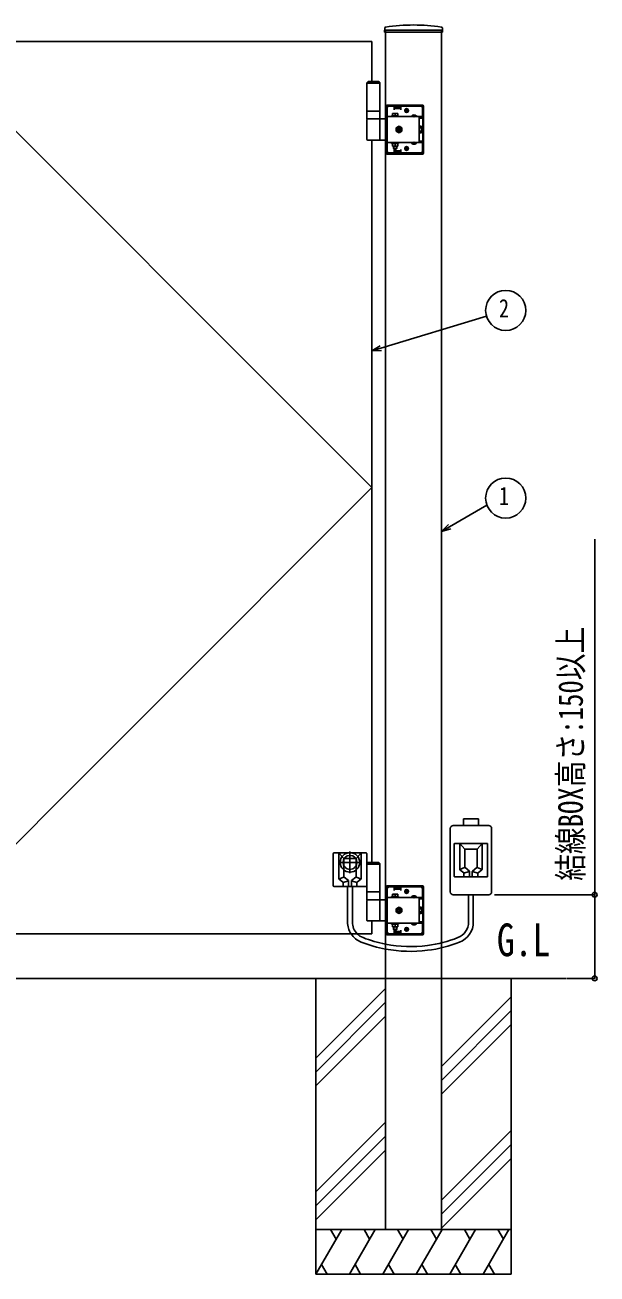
# Model space of a CAD drawing. Units: millimetres, scale not verified. Extents: x -4205 to 4205, y -2970 to 2970.
# Drawn here: x 27 to 1053, y -720 to 1519 of the extents above; entities that cross this region are included whole.
import ezdxf
from ezdxf.enums import TextEntityAlignment as Align

# ---------------------------------------------------------------- set-up
doc = ezdxf.new("R2010")
doc.units = ezdxf.units.MM
doc.header["$LTSCALE"] = 12
for name, color, linetype in [('0-2_USER1', 3, 'Continuous'), ('0-4_YKK_A1', 4, 'Continuous'), ('0-5_YKK_D', 6, 'Continuous')]:
    doc.layers.add(name, color=color, linetype=linetype)
doc.styles.add('ＭＳ ゴシック', font='')
doc.styles.get('ＭＳ ゴシック').set_extended_font_data('MS Gothic')

msp = doc.modelspace()

# ---------------------------------------------------------------- linework, layer by layer
at = {"layer": '0-4_YKK_A1'}
for p, q in [((672.27, 1513.41), (671.92, 1506.75)), ((672.42, 1506.22), (775.62, 1506.22)), ((674.02, 1509.72), (674.02, 1506.22)), ((674.02, -190.28), (674.02, 1506.22)), ((774.02, -190.28), (774.02, 1506.22)), ((775.77, 1513.41), (776.12, 1506.75)), ((649.02, 1417.72), (649.02, 1489.72)), ((642.52, 1417.72), (640.52, 1415.72)), ((663.52, 1415.72), (640.52, 1415.72)), ((663.52, 1414.72), (640.52, 1414.72)), ((661.52, 1417.72), (642.52, 1417.72)), ((661.52, 1417.72), (663.52, 1415.72)), ((675.02, 1350.72), (675.02, 1373.72)), ((676.52, 1350.72), (676.52, 1373.72)), ((740.02, 1375.72), (677.02, 1375.72)), ((740.02, 1374.22), (677.02, 1374.22)), ((677.02, 1292.72), (677.02, 1370.72)), ((677.52, 1374.22), (677.52, 1375.72)), ((680.02, 1373.72), (689.02, 1373.72)), ((685.52, 1374.22), (685.52, 1375.72)), ((689.02, 1367.22), (689.02, 1373.72)), ((689.02, 1372.72), (701.02, 1372.72)), ((689.02, 1369.72), (701.02, 1369.72)), ((690.02, 1371.22), (690.02, 1374.22)), ((700.02, 1371.22), (690.02, 1371.22)), ((700.02, 1371.22), (700.02, 1374.22)), ((701.02, 1367.22), (701.02, 1373.72)), ((701.02, 1373.72), (737.02, 1373.72)), ((711.52, 1361.72), (711.52, 1369.72)), ((740.02, 1370.72), (740.02, 1352.42)), ((740.52, 1289.72), (740.52, 1373.72)), ((742.02, 1289.72), (742.02, 1373.72)), ((663.52, 1364.72), (640.52, 1364.72)), ((640.52, 1350.72), (674.02, 1350.72)), ((640.52, 1314.22), (640.52, 1349.22)), ((663.52, 1314.22), (663.52, 1349.22)), ((674.02, 1350.72), (677.02, 1350.72)), ((676.52, 1352.42), (675.02, 1352.42)), ((740.02, 1354.92), (677.02, 1354.92)), ((684.77, 1356.52), (697.27, 1356.52)), ((684.77, 1354.92), (684.77, 1356.52)), ((697.27, 1354.92), (684.77, 1354.92)), ((686.02, 1360.52), (696.02, 1360.52)), ((686.02, 1356.52), (686.02, 1360.52)), ((696.02, 1356.52), (686.02, 1356.52)), ((691.02, 1356.52), (691.02, 1360.09)), ((696.02, 1360.52), (696.02, 1356.52)), ((697.27, 1356.52), (697.27, 1354.92)), ((715.52, 1365.72), (707.52, 1365.72)), ((708.27, 1365.47), (708.27, 1365.97)), ((714.77, 1365.47), (714.77, 1365.97)), ((720.27, 1355.43), (729.77, 1355.43)), ((720.27, 1355.43), (720.27, 1354.92)), ((720.27, 1354.92), (729.77, 1354.92)), ((722.67, 1357.42), (723.87, 1354.95)), ((723.87, 1354.95), (725.02, 1354.34)), ((726.16, 1354.95), (725.02, 1354.34)), ((727.37, 1357.42), (726.16, 1354.95)), ((729.77, 1355.43), (729.77, 1354.92)), ((734.02, 1352.42), (734.02, 1354.92)), ((734.02, 1352.42), (740.02, 1352.42)), ((734.02, 1352.42), (734.02, 1311.02)), ((698.02, 1337.5), (693.02, 1334.61)), ((693.02, 1334.61), (693.02, 1328.84)), ((693.02, 1328.84), (698.02, 1325.95)), ((694.87, 1331.12), (696.11, 1331.12)), ((697.42, 1334.87), (697.42, 1333.64)), ((698.62, 1334.87), (697.42, 1334.87)), ((697.42, 1329.81), (697.42, 1328.57)), ((703.02, 1334.61), (698.02, 1337.5)), ((698.02, 1325.95), (703.02, 1328.84)), ((698.62, 1333.64), (698.62, 1334.87)), ((701.17, 1332.32), (699.93, 1332.32)), ((699.93, 1331.12), (701.17, 1331.12)), ((701.17, 1331.12), (701.17, 1332.32)), ((703.02, 1328.84), (703.02, 1334.61)), ((734.32, 1335.62), (734.02, 1335.62)), ((734.32, 1327.82), (734.02, 1327.82)), ((734.32, 1337.5), (737.87, 1337.5)), ((734.32, 1325.95), (734.32, 1337.5)), ((734.32, 1327.82), (734.32, 1335.62)), ((734.32, 1334.61), (737.87, 1334.61)), ((734.32, 1328.84), (737.87, 1328.84)), ((734.32, 1325.95), (737.87, 1325.95)), ((738.32, 1336.72), (737.87, 1337.5)), ((738.32, 1326.72), (737.87, 1325.95)), ((738.32, 1336.72), (738.32, 1326.72)), ((674.02, 1312.72), (642.02, 1312.72)), ((649.02, 17.72), (649.02, 1312.72)), ((677.02, 1312.72), (674.02, 1312.72)), ((675.02, 1289.72), (675.02, 1312.72)), ((676.52, 1311.02), (675.02, 1311.02)), ((676.52, 1289.72), (676.52, 1312.72)), ((740.02, 1308.52), (677.02, 1308.52)), ((697.27, 1308.52), (684.77, 1308.52)), ((684.77, 1308.52), (684.77, 1306.92)), ((684.77, 1306.92), (697.27, 1306.92)), ((686.02, 1306.92), (686.02, 1301.92)), ((696.02, 1306.92), (686.02, 1306.92)), ((686.02, 1301.92), (696.02, 1301.92)), ((687.82, 1308.52), (687.82, 1306.92)), ((688.02, 1301.92), (688.02, 1297.52)), ((688.56, 1301.92), (688.56, 1296.98)), ((691.02, 1306.92), (691.02, 1302.36)), ((693.48, 1301.92), (693.48, 1296.98)), ((694.02, 1301.92), (694.02, 1297.52)), ((694.22, 1308.52), (694.22, 1306.92)), ((696.02, 1301.92), (696.02, 1306.92)), ((697.27, 1306.92), (697.27, 1308.52)), ((711.52, 1301.72), (711.52, 1293.72)), ((720.27, 1308.52), (729.77, 1308.52)), ((720.27, 1308.02), (720.27, 1308.52)), ((720.27, 1308.02), (729.77, 1308.02)), ((722.67, 1306.02), (723.87, 1308.49)), ((723.87, 1308.49), (725.02, 1309.1)), ((726.16, 1308.49), (725.02, 1309.1)), ((727.37, 1306.02), (726.16, 1308.49)), ((729.77, 1308.02), (729.77, 1308.52)), ((734.02, 1311.02), (734.02, 1308.52)), ((734.02, 1311.02), (740.02, 1311.02)), ((740.02, 1311.02), (740.02, 1292.72)), ((740.02, 1289.22), (677.02, 1289.22)), ((740.02, 1287.72), (677.02, 1287.72)), ((677.52, 1287.72), (677.52, 1289.22)), ((689.02, 1289.72), (680.02, 1289.72)), ((685.52, 1287.72), (685.52, 1289.22)), ((688.02, 1297.52), (694.02, 1297.52)), ((688.02, 1297.52), (689.02, 1296.52)), ((689.02, 1296.52), (693.02, 1296.52)), ((689.02, 1296.22), (689.02, 1289.72)), ((689.02, 1293.72), (701.02, 1293.72)), ((689.02, 1290.72), (701.02, 1290.72)), ((690.02, 1292.22), (690.02, 1289.22)), ((700.02, 1292.22), (690.02, 1292.22)), ((694.02, 1297.52), (693.02, 1296.52)), ((700.02, 1292.22), (700.02, 1289.22)), ((701.02, 1296.22), (701.02, 1289.72)), ((737.02, 1289.72), (701.02, 1289.72)), ((715.52, 1297.72), (707.52, 1297.72)), ((708.27, 1297.97), (708.27, 1297.47)), ((714.77, 1297.97), (714.77, 1297.47)), ((840.52, 95.97), (813.52, 95.97)), ((813.52, 83.72), (813.52, 95.97)), ((840.52, 83.72), (840.52, 95.97)), ((790.02, -35.28), (790.02, 78.72)), ((859.02, 83.72), (795.02, 83.72)), ((864.02, -35.28), (864.02, 78.72)), ((797.02, -7.28), (797.02, 50.72)), ((856.02, 51.72), (798.02, 51.72)), ((816.02, 41.72), (807.02, 51.72)), ((807.02, 5.21), (807.02, 51.72)), ((838.02, 41.72), (847.02, 51.72)), ((847.02, 5.21), (847.02, 51.72)), ((857.02, -7.28), (857.02, 50.72)), ((580.02, -24.28), (580.02, 33.72)), ((581.02, 34.72), (639.02, 34.72)), ((599.02, 24.72), (590.02, 34.72)), ((590.02, -11.79), (590.02, 34.72)), ((599.02, -7.8), (599.02, 23.72)), ((600.02, 24.72), (620.02, 24.72)), ((610.02, -1.78), (610.02, 37.22)), ((621.02, 24.72), (630.02, 34.72)), ((621.02, -7.8), (621.02, 23.72)), ((630.02, -11.79), (630.02, 34.72)), ((640.02, -24.28), (640.02, 33.72)), ((816.02, 9.2), (816.02, 40.72)), ((837.02, 41.72), (817.02, 41.72)), ((838.02, 9.2), (838.02, 40.72)), ((590.52, 17.72), (629.52, 17.72)), ((642.52, 17.72), (640.52, 15.72)), ((663.52, 15.72), (640.52, 15.72)), ((663.52, 14.72), (640.52, 14.72)), ((661.52, 17.72), (642.52, 17.72)), ((661.52, 17.72), (663.52, 15.72)), ((815.59, 8.53), (807.02, 4.72)), ((807.4, 4.42), (814.14, -0.98)), ((824.12, 1.61), (814.52, -1.28)), ((816.38, 8.42), (824.16, 2.02)), ((824.52, -8.28), (824.52, 1.25)), ((829.52, -8.28), (829.52, 1.25)), ((837.66, 8.42), (829.88, 2.02)), ((829.93, 1.6), (839.52, -1.28)), ((838.49, 8.52), (847.02, 4.72)), ((846.64, 4.42), (839.9, -0.98)), ((598.55, -8.48), (590.02, -12.28)), ((590.4, -12.58), (597.14, -17.98)), ((607.11, -15.4), (597.52, -18.28)), ((597.52, -25.28), (597.52, -18.76)), ((599.38, -8.58), (607.16, -14.98)), ((607.52, -25.28), (607.52, -15.75)), ((612.52, -25.28), (612.52, -15.75)), ((620.66, -8.58), (612.88, -14.98)), ((612.92, -15.39), (622.52, -18.28)), ((621.45, -8.47), (630.02, -12.28)), ((622.52, -25.28), (622.52, -18.76)), ((629.64, -12.58), (622.9, -17.98)), ((856.02, -8.28), (798.02, -8.28)), ((814.52, -8.28), (814.52, -1.76)), ((839.52, -8.28), (839.52, -1.76)), ((581.02, -25.28), (639.02, -25.28)), ((605.72, -89.21), (605.72, -25.28)), ((614.32, -89.21), (614.32, -25.28)), ((663.52, -35.28), (640.52, -35.28)), ((675.02, -49.28), (675.02, -26.28)), ((676.52, -49.28), (676.52, -26.28)), ((740.02, -24.28), (677.02, -24.28)), ((740.02, -25.78), (677.02, -25.78)), ((677.02, -107.28), (677.02, -29.28)), ((677.52, -25.78), (677.52, -24.28)), ((680.02, -26.28), (689.02, -26.28)), ((684.77, -43.48), (697.27, -43.48)), ((684.77, -45.08), (684.77, -43.48)), ((685.52, -25.78), (685.52, -24.28)), ((686.02, -39.48), (696.02, -39.48)), ((686.02, -43.48), (686.02, -39.48)), ((696.02, -43.48), (686.02, -43.48)), ((689.02, -32.78), (689.02, -26.28)), ((689.02, -27.28), (701.02, -27.28)), ((689.02, -30.28), (701.02, -30.28)), ((690.02, -28.78), (690.02, -25.78)), ((700.02, -28.78), (690.02, -28.78)), ((691.02, -43.48), (691.02, -39.91)), ((696.02, -39.48), (696.02, -43.48)), ((697.27, -43.48), (697.27, -45.08)), ((700.02, -28.78), (700.02, -25.78)), ((701.02, -32.78), (701.02, -26.28)), ((701.02, -26.28), (737.02, -26.28)), ((715.52, -34.28), (707.52, -34.28)), ((708.27, -34.53), (708.27, -34.03)), ((711.52, -38.28), (711.52, -30.28)), ((714.77, -34.53), (714.77, -34.03)), ((720.27, -44.57), (729.77, -44.57)), ((720.27, -44.57), (720.27, -45.08)), ((722.67, -42.58), (723.87, -45.05)), ((727.37, -42.58), (726.16, -45.05)), ((729.77, -44.57), (729.77, -45.08)), ((740.02, -29.28), (740.02, -47.58)), ((740.52, -110.28), (740.52, -26.28)), ((742.02, -110.28), (742.02, -26.28)), ((859.02, -40.28), (795.02, -40.28)), ((822.72, -89.21), (822.72, -40.28)), ((831.32, -89.21), (831.32, -40.28)), ((640.52, -49.28), (674.02, -49.28)), ((640.52, -85.78), (640.52, -50.78)), ((663.52, -85.78), (663.52, -50.78)), ((674.02, -49.28), (677.02, -49.28)), ((676.52, -47.58), (675.02, -47.58)), ((740.02, -45.08), (677.02, -45.08)), ((697.27, -45.08), (684.77, -45.08)), ((698.02, -62.5), (693.02, -65.39)), ((693.02, -65.39), (693.02, -71.16)), ((697.42, -65.13), (697.42, -66.36)), ((698.62, -65.13), (697.42, -65.13)), ((703.02, -65.39), (698.02, -62.5)), ((698.62, -66.36), (698.62, -65.13)), ((703.02, -71.16), (703.02, -65.39)), ((720.27, -45.08), (729.77, -45.08)), ((723.87, -45.05), (725.02, -45.66)), ((726.16, -45.05), (725.02, -45.66)), ((734.02, -47.58), (734.02, -45.08)), ((734.02, -47.58), (740.02, -47.58)), ((734.02, -47.58), (734.02, -88.98)), ((734.32, -64.38), (734.02, -64.38)), ((734.32, -62.5), (737.87, -62.5)), ((734.32, -74.05), (734.32, -62.5)), ((734.32, -72.18), (734.32, -64.38)), ((734.32, -65.39), (737.87, -65.39)), ((738.32, -63.28), (737.87, -62.5)), ((738.32, -63.28), (738.32, -73.28)), ((674.02, -87.28), (642.02, -87.28)), ((677.02, -87.28), (674.02, -87.28)), ((675.02, -110.28), (675.02, -87.28)), ((676.52, -88.98), (675.02, -88.98)), ((676.52, -110.28), (676.52, -87.28)), ((693.02, -71.16), (698.02, -74.05)), ((694.87, -68.88), (696.11, -68.88)), ((697.42, -70.19), (697.42, -71.43)), ((698.02, -74.05), (703.02, -71.16)), ((701.17, -67.68), (699.93, -67.68)), ((699.93, -68.88), (701.17, -68.88)), ((701.17, -68.88), (701.17, -67.68)), ((734.32, -72.18), (734.02, -72.18)), ((734.02, -88.98), (734.02, -91.48)), ((734.02, -88.98), (740.02, -88.98)), ((734.32, -71.16), (737.87, -71.16)), ((734.32, -74.05), (737.87, -74.05)), ((738.32, -73.28), (737.87, -74.05)), ((740.02, -88.98), (740.02, -107.28)), ((740.02, -91.48), (677.02, -91.48)), ((740.02, -110.78), (677.02, -110.78)), ((677.52, -112.28), (677.52, -110.78)), ((689.02, -110.28), (680.02, -110.28)), ((697.27, -91.48), (684.77, -91.48)), ((684.77, -91.48), (684.77, -93.08)), ((684.77, -93.08), (697.27, -93.08)), ((685.52, -112.28), (685.52, -110.78)), ((686.02, -93.08), (686.02, -98.08)), ((696.02, -93.08), (686.02, -93.08)), ((686.02, -98.08), (696.02, -98.08)), ((687.82, -91.48), (687.82, -93.08)), ((688.02, -98.08), (688.02, -102.48)), ((688.02, -102.48), (694.02, -102.48)), ((688.02, -102.48), (689.02, -103.48)), ((688.56, -98.08), (688.56, -103.02)), ((689.02, -103.48), (693.02, -103.48)), ((689.02, -103.78), (689.02, -110.28)), ((689.02, -106.28), (701.02, -106.28)), ((689.02, -109.28), (701.02, -109.28)), ((690.02, -107.78), (690.02, -110.78)), ((700.02, -107.78), (690.02, -107.78)), ((691.02, -93.08), (691.02, -97.64)), ((694.02, -102.48), (693.02, -103.48)), ((693.48, -98.08), (693.48, -103.02)), ((694.02, -98.08), (694.02, -102.48)), ((694.22, -91.48), (694.22, -93.08)), ((696.02, -98.08), (696.02, -93.08)), ((697.27, -93.08), (697.27, -91.48)), ((700.02, -107.78), (700.02, -110.78)), ((701.02, -103.78), (701.02, -110.28)), ((737.02, -110.28), (701.02, -110.28)), ((715.52, -102.28), (707.52, -102.28)), ((708.27, -102.03), (708.27, -102.53)), ((711.52, -98.28), (711.52, -106.28)), ((714.77, -102.03), (714.77, -102.53)), ((720.27, -91.48), (729.77, -91.48)), ((720.27, -91.98), (720.27, -91.48)), ((720.27, -91.98), (729.77, -91.98)), ((722.67, -93.98), (723.87, -91.51)), ((723.87, -91.51), (725.02, -90.9)), ((726.16, -91.51), (725.02, -90.9)), ((727.37, -93.98), (726.16, -91.51)), ((729.77, -91.98), (729.77, -91.48)), ((740.02, -112.28), (677.02, -112.28)), ((-1582.01, -190.28), (998.74, -190.28)), ((549.02, -190.28), (549.02, -720.28)), ((674.02, -190.28), (674.02, -640.28)), ((774.02, -190.28), (774.02, -640.28)), ((899.02, -190.28), (899.02, -720.28)), ((674.02, -208.07), (549.02, -333.07)), ((899.02, -223.07), (774.02, -348.07)), ((674.02, -233.07), (549.02, -358.07)), ((674.02, -258.07), (549.02, -383.07)), ((899.02, -248.07), (774.02, -373.07)), ((899.02, -273.07), (774.02, -398.07)), ((674.02, -448.07), (549.02, -573.07)), ((899.02, -463.07), (774.02, -588.07)), ((674.02, -473.07), (549.02, -598.07)), ((899.02, -488.07), (774.02, -613.07)), ((674.02, -498.07), (549.02, -623.07)), ((899.02, -513.07), (774.02, -638.07)), ((549.02, -640.28), (899.02, -640.28)), ((595.21, -640.28), (549.02, -720.28)), ((575.21, -640.28), (585.21, -657.6)), ((655.21, -640.28), (609.02, -720.28)), ((635.21, -640.28), (645.21, -657.6)), ((715.21, -640.28), (669.02, -720.28)), ((674.02, -640.28), (774.02, -640.28)), ((695.21, -640.28), (705.21, -657.6)), ((775.21, -640.28), (729.02, -720.28)), ((755.21, -640.28), (765.21, -657.6)), ((835.21, -640.28), (789.02, -720.28)), ((815.21, -640.28), (825.21, -657.6)), ((895.21, -640.28), (849.02, -720.28)), ((875.21, -640.28), (885.21, -657.6)), ((559.02, -702.96), (569.02, -720.28)), ((619.02, -702.96), (629.02, -720.28)), ((679.02, -702.96), (689.02, -720.28)), ((739.02, -702.96), (749.02, -720.28)), ((799.02, -702.96), (809.02, -720.28)), ((859.02, -702.96), (869.02, -720.28)), ((549.02, -720.28), (899.02, -720.28))]:
    msp.add_line(p, q, dxfattribs=at)
for points in [[(674.02, 1509.72), (774.02, 1509.72), (774.02, 1506.22)], [(649.02, 1489.72), (-150.98, 1489.72), (-150.98, -110.28), (649.02, -110.28), (649.02, -87.28)], [(-150.98, 1489.72), (649.02, 689.72), (-150.98, -110.28)], [(640.52, 1350.72), (640.52, 1364.72), (640.52, 1415.72)], [(663.52, 1350.72), (663.52, 1364.72), (663.52, 1415.72)], [(677.02, 1326.62), (675.02, 1326.62), (675.02, 1336.82), (677.02, 1336.82)], [(696.11, 1332.32), (694.87, 1332.32), (694.87, 1331.12)], [(697.42, 1328.57), (698.62, 1328.57), (698.62, 1329.81)], [(640.52, -49.28), (640.52, -35.28), (640.52, 15.72)], [(663.52, -49.28), (663.52, -35.28), (663.52, 15.72)], [(677.02, -73.38), (675.02, -73.38), (675.02, -63.18), (677.02, -63.18)], [(696.11, -67.68), (694.87, -67.68), (694.87, -68.88)], [(697.42, -71.43), (698.62, -71.43), (698.62, -70.19)]]:
    msp.add_lwpolyline(points, dxfattribs=at)
for radius in [17.5, 12.5]:
    msp.add_circle((610.02, 17.72), radius, dxfattribs=at)
for centre, radius, start, end in [((672.42, 1506.72), 0.5, 177, 270), ((674.27, 1513.31), 2, 99.0011, 177), ((724.02, 1199.22), 320, 80.9989, 99.0011), ((773.77, 1513.31), 2, 3, 80.9989), ((775.62, 1506.72), 0.5, 270, 3), ((677.02, 1373.72), 2, 90, 180), ((677.02, 1373.72), 0.5, 90, 180), ((680.02, 1370.72), 3, 90, 180), ((711.52, 1365.97), 3.25, 0, 180), ((737.02, 1370.72), 3, 0, 90), ((740.02, 1373.72), 2, 0, 90), ((740.02, 1373.72), 0.5, 0, 90), ((642.02, 1349.22), 1.5, 90, 180), ((662.02, 1349.22), 1.5, 0, 90), ((688.52, 1353.09), 7.43, 70.34714, 109.65286), ((693.52, 1353.09), 7.43, 70.34714, 109.65286), ((711.52, 1365.47), 3.25, 180, 0), ((725.02, 1352.15), 5.77, 34.65097, 145.34903), ((698.02, 1331.72), 5, 76.88299, 190.15922), ((698.02, 1331.72), 5, 190.15922, 76.88299), ((698.02, 1331.72), 4.3, 83.27178, 183.77043), ((698.02, 1331.72), 4.3, 183.77043, 83.27178), ((696.11, 1333.64), 1.31, 270, 0), ((696.11, 1329.81), 1.31, 0, 90), ((699.93, 1333.64), 1.31, 180, 270), ((699.93, 1329.81), 1.31, 90, 180), ((735.76, 1336.05), 2.56, 325.61575, 34.38425), ((735.76, 1327.39), 2.56, 325.61575, 34.38425), ((728.77, 1331.72), 9.55, 342.41205, 17.58795), ((642.02, 1314.22), 1.5, 180, 270), ((662.02, 1314.22), 1.5, 270, 0), ((688.52, 1309.36), 7.43, 250.34714, 289.65286), ((693.52, 1309.36), 7.43, 250.34714, 289.65286), ((711.52, 1297.97), 3.25, 0, 180), ((725.02, 1311.3), 5.77, 214.65097, 325.34903), ((677.02, 1289.72), 2, 180, 270), ((677.02, 1289.72), 0.5, 180, 270), ((680.02, 1292.72), 3, 180, 270), ((711.52, 1297.47), 3.25, 180, 0), ((737.02, 1292.72), 3, 270, 0), ((740.02, 1289.72), 0.5, 270, 0), ((740.02, 1289.72), 2, 270, 0), ((795.02, 78.72), 5, 90, 180), ((859.02, 78.72), 5, 0, 90), ((798.02, 50.72), 1, 90, 180), ((856.02, 50.72), 1, 0, 90), ((581.02, 33.72), 1, 90, 180), ((600.02, 23.72), 1, 90, 180), ((620.02, 23.72), 1, 0, 90), ((639.02, 33.72), 1, 0, 90), ((817.02, 40.72), 1, 90, 180), ((837.02, 40.72), 1, 0, 90), ((808.02, 5.21), 1, 180, 231.34019), ((817.02, 9.2), 1, 180, 230.52754), ((823.52, 1.25), 1, 0, 50.52754), ((830.52, 1.25), 1, 129.47246, 180), ((837.02, 9.2), 1, 309.47246, 0), ((846.02, 5.21), 1, 308.65981, 0), ((591.02, -11.79), 1, 180, 231.34019), ((596.52, -18.76), 1, 0, 51.34019), ((600.02, -7.8), 1, 180, 230.52754), ((606.52, -15.75), 1, 0, 50.52754), ((613.52, -15.75), 1, 129.47246, 180), ((620.02, -7.8), 1, 309.47246, 0), ((623.52, -18.76), 1, 128.65981, 180), ((629.02, -11.79), 1, 308.65981, 0), ((798.02, -7.28), 1, 180, 270), ((813.52, -1.76), 1, 0, 51.34019), ((840.52, -1.76), 1, 128.65981, 180), ((856.02, -7.28), 1, 270, 0), ((581.02, -24.28), 1, 180, 270), ((639.02, -24.28), 1, 270, 0), ((677.02, -26.28), 2, 90, 180), ((677.02, -26.28), 0.5, 90, 180), ((680.02, -29.28), 3, 90, 180), ((688.52, -46.91), 7.43, 70.34714, 109.65286), ((693.52, -46.91), 7.43, 70.34714, 109.65286), ((711.52, -34.03), 3.25, 0, 180), ((711.52, -34.53), 3.25, 180, 0), ((725.02, -47.85), 5.77, 34.65097, 145.34903), ((737.02, -29.28), 3, 0, 90), ((740.02, -26.28), 2, 0, 90), ((740.02, -26.28), 0.5, 0, 90), ((795.02, -35.28), 5, 180, 270), ((859.02, -35.28), 5, 270, 0), ((642.02, -50.78), 1.5, 90, 180), ((662.02, -50.78), 1.5, 0, 90), ((698.02, -68.28), 5, 76.88299, 190.15922), ((698.02, -68.28), 5, 190.15922, 76.88299), ((698.02, -68.28), 4.3, 83.27178, 183.77043), ((698.02, -68.28), 4.3, 183.77043, 83.27178), ((696.11, -66.36), 1.31, 270, 0), ((699.93, -66.36), 1.31, 180, 270), ((735.76, -63.95), 2.56, 325.61575, 34.38425), ((728.77, -68.28), 9.55, 342.41205, 17.58795), ((644.32, -89.21), 38.6, 180, 213.06722), ((644.32, -89.21), 30, 180, 224.59045), ((642.02, -85.78), 1.5, 180, 270), ((662.02, -85.78), 1.5, 270, 0), ((696.11, -70.19), 1.31, 0, 90), ((699.93, -70.19), 1.31, 90, 180), ((735.76, -72.61), 2.56, 325.61575, 34.38425), ((792.72, -89.21), 30, 291.34978, 0), ((792.72, -89.21), 38.6, 291.34978, 0), ((802.02, -86.06), 29.3, 359.71101, 0.28899), ((644.32, -89.21), 38.6, 213.06722, 248.65022), ((644.32, -89.21), 30, 224.59045, 248.65022), ((677.02, -110.28), 2, 180, 270), ((677.02, -110.28), 0.5, 180, 270), ((680.02, -107.28), 3, 180, 270), ((688.52, -90.64), 7.43, 250.34714, 289.65286), ((693.52, -90.64), 7.43, 250.34714, 289.65286), ((711.52, -102.03), 3.25, 0, 180), ((711.52, -102.53), 3.25, 180, 0), ((725.02, -88.7), 5.77, 214.65097, 325.34903), ((737.02, -107.28), 3, 270, 0), ((740.02, -110.28), 0.5, 270, 0), ((740.02, -110.28), 2, 270, 0), ((718.52, 100.61), 242.41, 248.65022, 259.42214), ((718.52, 100.61), 233.81, 248.65022, 259.02833), ((718.52, 100.61), 233.81, 259.02833, 277.4954), ((718.52, 100.61), 233.81, 277.4954, 291.34978), ((718.52, 100.61), 242.41, 277.22804, 291.34978), ((718.52, 100.61), 242.41, 259.42214, 277.22804)]:
    msp.add_arc(centre, radius, start, end, dxfattribs=at)
at = {"layer": '0-5_YKK_D'}
for p, q in [((869.4, -40.28), (1050.02, -40.28)), ((999.74, -190.28), (1050.02, -190.28))]:
    msp.add_line(p, q, dxfattribs=at)
for points in [[(649.02, 934.73), (665.29, 939.65), (854.91, 997.08)], [(666.61, 935.29), (649.02, 934.73), (663.97, 944.01)], [(774.02, 611.12), (788.77, 619.57), (855.81, 657.98)], [(791.03, 615.62), (774.02, 611.12), (786.51, 623.52)], [(1049.02, -190.28), (1049.02, -40.28), (1049.02, 597.52)]]:
    msp.add_lwpolyline(points, dxfattribs=at)
for centre, radius in [((889.39, 1007.43), 36), ((889.39, 670.96), 36), ((1049.02, -40.28), 4.25), ((1049.02, -190.28), 4.25)]:
    msp.add_circle(centre, radius, dxfattribs=at)

# ---------------------------------------------------------------- texts
at = {"layer": '0-2_USER1', "style": 'ＭＳ ゴシック', "width": 0.8}
msp.add_text('G.L', height=58.65, dxfattribs=at).set_placement((873.52, -168), align=Align.BOTTOM_LEFT)
at = {"layer": '0-5_YKK_D', "style": 'ＭＳ ゴシック', "width": 0.8}
for s, p in [('2', (877.39, 984.93)), ('1', (877.39, 648.46))]:
    msp.add_text(s, height=32.99, dxfattribs=at).set_placement(p, align=Align.BOTTOM_LEFT)
msp.add_text('結線BOX高さ:150以上', height=43.99, rotation=90, dxfattribs=at).set_placement((1041.02, -15.28), align=Align.BOTTOM_LEFT)

doc.saveas('drawing.dxf')
